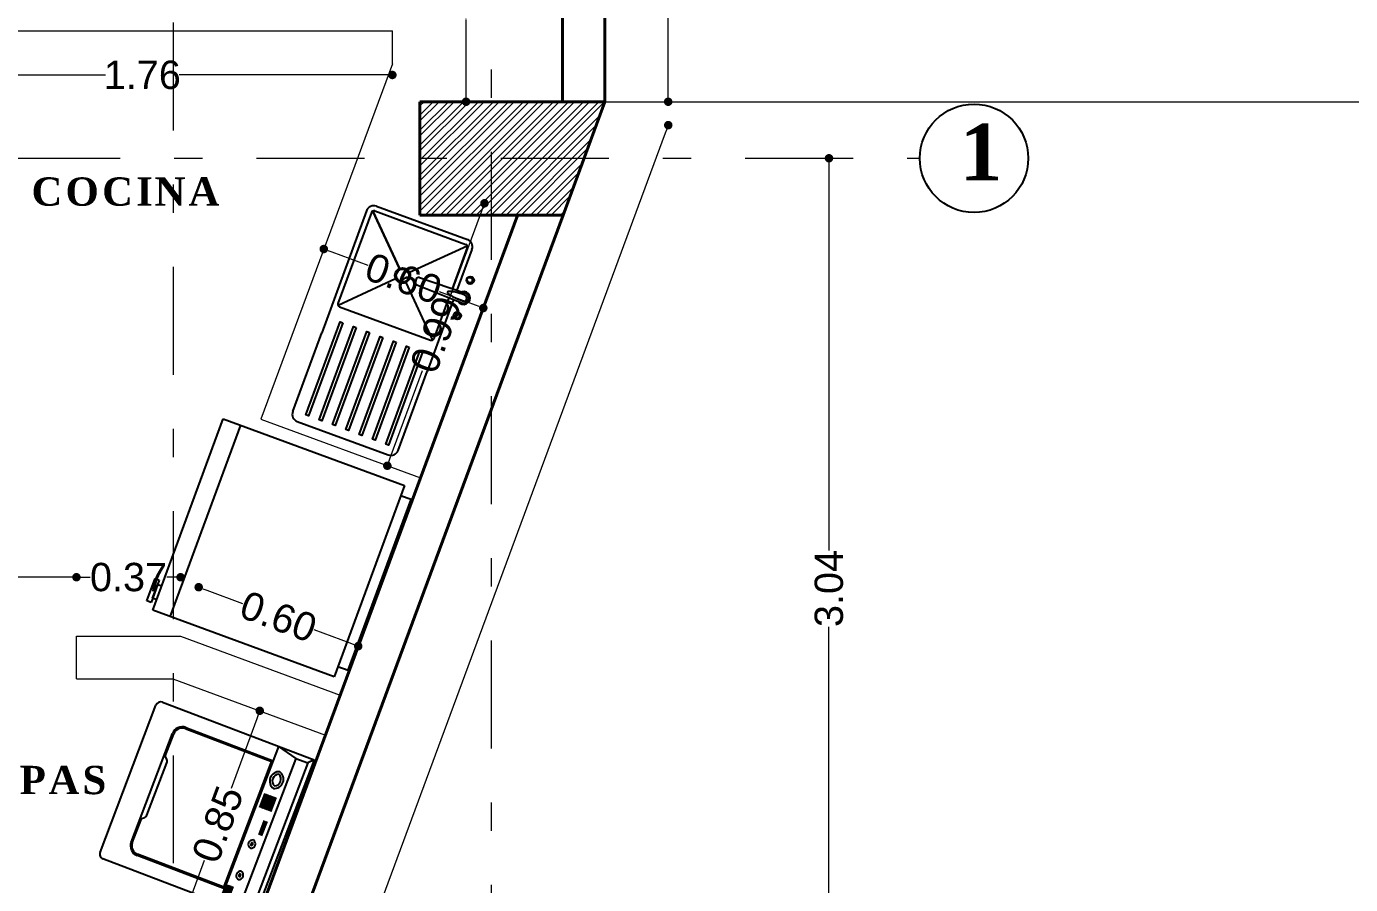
# Model space of a CAD drawing. Header units: inches. Extents: x 2908 to 3459, y -3172 to -55.
# Drawn here: x 3289.946 to 3294.617, y -184.244 to -181.216 of the extents above; entities that cross this region are included whole.
import ezdxf

# ---------------------------------------------------------------- set-up
doc = ezdxf.new("R2010")
doc.units = ezdxf.units.IN
doc.header["$MEASUREMENT"] = 0
doc.linetypes.add('ACAD_ISO03W100', pattern=[30, 12, -18])
doc.linetypes.add('DASHDOT', pattern=[25.4, 12.7, -6.35, 0, -6.35])
for name, color, linetype, lineweight in [('Capa2', 1, 'Continuous', 25), ('COTA', 1, 'Continuous', 9), ('E-EJES', 1, 'DASHDOT', 5), ('Estructura', 1, 'Continuous', 40), ('linea de linderos', 3, 'Continuous', 30), ('LINEAS DE PROYECCIÒN', 74, 'ACAD_ISO03W100', 18), ('muebles madera', 44, 'Continuous', 18), ('muros 2', 5, 'Continuous', 40), ('muros bajitos', 4, 'Continuous', 15)]:
    doc.layers.add(name, color=color, linetype=linetype, lineweight=lineweight)
doc.layers.add('MUE', color=124, linetype='Continuous')
doc.layers.add('TEXTO', color=4, linetype='Continuous')
doc.styles.add('Arial new', font='arial.ttf')
doc.styles.add('CONSTRUCTORA', font='times.ttf', dxfattribs={"height": 0.3})
doc.dimstyles.new('GUS', dxfattribs={"dimtxt": 0.1, "dimasz": 0.03, "dimexe": 0.05, "dimexo": 0.05, "dimgap": 0.005, "dimtad": 0, "dimzin": 1, "dimdsep": 46, "dimtxsty": 'Arial new', "dimblk": 'DOT', "dimcen": 0.01, "dimse1": 1, "dimse2": 1, "dimclrd": 1, "dimclre": 252, "dimclrt": 1, "dimaunit": 1, "dimadec": 0, "dimazin": 2, "dimtfac": 1, "dimtmove": 0, "dimatfit": 2, "dimldrblk": 'ARCHTICK', "dimfxl": 1, "dimlwd": -1, "dimlwe": -1, "dimarcsym": 1})

# ---------------------------------------------------------------- blocks, each defined once
blk = doc.blocks.new('_Dot')
at = {"color": 0, "linetype": 'ByBlock', "lineweight": -2}
blk.add_line((-0.5, 0), (-1, 0), dxfattribs=at)
at = {"color": 0, "linetype": 'ByBlock', "const_width": 0.5}
blk.add_lwpolyline([(-0.25, 0, 1), (0.25, 0, 1)], format="xyb", close=True, dxfattribs=at)
blk = doc.blocks.new('*D4522')
at = {"layer": 'COTA', "color": 1, "linetype": 'Continuous', "transparency": 16777216}
for p, q in [((3292.1998, -181.5927), (3291.0525, -184.6955)), ((3289.8111, -188.0525), (3290.9585, -184.9497))]:
    blk.add_line(p, q, dxfattribs=at)
at = {"layer": 'Defpoints', "color": 0, "transparency": 16777216}
for p in [(3291.9869, -181.482), (3292.2102, -181.5646), (3289.5774, -187.998)]:
    blk.add_point(p, dxfattribs=at)
at = {"layer": 'COTA', "color": 1, "transparency": 16777216, "xscale": 0.03, "yscale": 0.03, "zscale": 0.03}
for p, rotation in [((3292.2102, -181.5646), 69.70662671698605), ((3289.8007, -188.0806), 249.7066267169861)]:
    blk.add_blockref('_Dot', p, dxfattribs=dict(at, rotation=rotation))
at = {"layer": 'COTA', "color": 1, "transparency": 16777216, "insert": (3291.0055, -184.8226), "char_height": 0.1, "attachment_point": 5, "rotation": 69.7066, "style": 'Arial new'}
blk.add_mtext('6.95', dxfattribs=at)
blk = doc.blocks.new('_ArchTick')
at = {"color": 0, "linetype": 'ByBlock', "const_width": 0.15}
blk.add_lwpolyline([(-0.5, -0.5), (0.5, 0.5)], dxfattribs=at)
blk = doc.blocks.new('LAVADO01')
at = {"layer": 'MUE'}
for p, q in [((0.0099, 0.5976), (0.6013, 0.5976)), ((0.0099, 0.5976), (0.0279, 0.5796)), ((0.0099, 0.0249), (0.0099, 0.5976)), ((0.0279, 0.5796), (0.5833, 0.5796)), ((0.0279, 0.5346), (0.0279, 0.5796)), ((0.6013, 0.5976), (0.5833, 0.5796)), ((0.5833, 0.5796), (0.5833, 0.5346)), ((0.6013, 0.5976), (0.6013, 0.0249)), ((0.0099, 0.4626), (0.0279, 0.5346)), ((0.0279, 0.5346), (0.5833, 0.5346)), ((0.2349, 0.519), (0.1815, 0.519)), ((0.2349, 0.5186), (0.1815, 0.5186)), ((0.2349, 0.5181), (0.1815, 0.5181)), ((0.3258, 0.519), (0.2724, 0.519)), ((0.3258, 0.5186), (0.2724, 0.5186)), ((0.3258, 0.5181), (0.2724, 0.5181)), ((0.6013, 0.4626), (0.5833, 0.5346)), ((0.2349, 0.5136), (0.1815, 0.5136)), ((0.2349, 0.5091), (0.1815, 0.5091)), ((0.2349, 0.5046), (0.1815, 0.5046)), ((0.2349, 0.5001), (0.1815, 0.5001)), ((0.2349, 0.4956), (0.1815, 0.4956)), ((0.2349, 0.4911), (0.1815, 0.4911)), ((0.2349, 0.4866), (0.1815, 0.4866)), ((0.2349, 0.4821), (0.1815, 0.4821)), ((0.2349, 0.4776), (0.1815, 0.4776)), ((0.3258, 0.5136), (0.2724, 0.5136)), ((0.3258, 0.5091), (0.2724, 0.5091)), ((0.5632, 0.4895), (0.5292, 0.4895)), ((0.5632, 0.4891), (0.5292, 0.4891)), ((0.5632, 0.4886), (0.5292, 0.4886)), ((0.5632, 0.4841), (0.5292, 0.4841)), ((0.5632, 0.4796), (0.5292, 0.4796)), ((0.5632, 0.4751), (0.5292, 0.4751)), ((0.5632, 0.4706), (0.5292, 0.4706)), ((0.0099, 0.4626), (0.6013, 0.4626)), ((0.0639, 0.1329), (0.0639, 0.4626)), ((0.0639, 0.4581), (0.5473, 0.4581)), ((0.0684, 0.1329), (0.0684, 0.4626)), ((0.5428, 0.4626), (0.5428, 0.1329)), ((0.5473, 0.4626), (0.5473, 0.1329)), ((0.1841, 0.1014), (0.0999, 0.1014)), ((0.5113, 0.0969), (0.0999, 0.0969)), ((0.1903, 0.1086), (0.1841, 0.1014)), ((0.4014, 0.1149), (0.204, 0.1149)), ((0.4154, 0.1082), (0.421, 0.1014)), ((0.5113, 0.1014), (0.421, 0.1014)), ((0.5833, 0.0069), (0.0279, 0.0069))]:
    blk.add_line(p, q, dxfattribs=at)
for centre, radius, start, end in [((0.1236, 0.4895), 0.0329, 16.038, 163.962), ((0.1236, 0.5077), 0.0329, 196.038, 343.962), ((0.1236, 0.4895), 0.0239, 22.365, 157.635), ((0.1236, 0.5077), 0.0239, 202.365, 337.635), ((0.3656, 0.4941), 0.0159, 12.3736, 167.6264), ((0.3656, 0.5009), 0.0159, 192.3736, 347.6264), ((0.3656, 0.4941), 0.00689, 29.6297, 150.3703), ((0.3656, 0.5009), 0.00689, 209.6297, 330.3703), ((0.4837, 0.4929), 0.0159, 12.3736, 167.6264), ((0.4837, 0.4997), 0.0159, 192.3736, 347.6264), ((0.4837, 0.4929), 0.00689, 29.6297, 150.3703), ((0.4837, 0.4997), 0.00689, 209.6297, 330.3703), ((0.0999, 0.1329), 0.036, 180, 270), ((0.0999, 0.1329), 0.0315, 180, 270), ((0.204, 0.0969), 0.018, 90, 139.4084), ((0.4014, 0.0969), 0.018, 39.1404, 90), ((0.5113, 0.1329), 0.0315, 270, 0), ((0.5113, 0.1329), 0.036, 270, 0), ((0.0279, 0.0249), 0.018, 180, 270), ((0.5833, 0.0249), 0.018, 270, 0)]:
    blk.add_arc(centre, radius, start, end, dxfattribs=at)
blk = doc.blocks.new('lavaplatos 2')
at = {"layer": 'MUE', "linetype": 'Continuous'}
for p, q in [((2179.3536, 1646.895), (2179.3536, 1646.5984)), ((2179.7226, 1646.922), (2179.3806, 1646.922)), ((2179.7496, 1646.895), (2179.7496, 1646.5984)), ((2179.3536, 1646.3276), (2179.3536, 1646.5984)), ((2179.7496, 1646.1394), (2179.7496, 1646.5984)), ((2179.3716, 1646.3272), (2179.3716, 1646.4814)), ((2179.5325, 1646.3295), (2179.3743, 1646.4878)), ((2179.7226, 1646.4904), (2179.3806, 1646.4904)), ((2179.5707, 1646.3295), (2179.729, 1646.4878)), ((2179.7316, 1646.1394), (2179.7316, 1646.4814)), ((2179.493, 1646.3241), (2179.3222, 1646.3284)), ((2179.493, 1646.2967), (2179.3222, 1646.2924)), ((2179.3536, 1646.1394), (2179.3536, 1646.2932)), ((2179.3716, 1646.1394), (2179.3716, 1646.2937)), ((2179.5325, 1646.2913), (2179.3743, 1646.1331)), ((2179.5018, 1646.3057), (2179.5018, 1646.3151)), ((2179.5707, 1646.2913), (2179.729, 1646.1331)), ((2179.729, 1646.1331), (2179.5707, 1646.2913)), ((2179.7226, 1646.1304), (2179.3806, 1646.1304)), ((2179.7226, 1646.1124), (2179.3806, 1646.1124))]:
    blk.add_line(p, q, dxfattribs=at)
for points in [[(2179.3921, 1646.5395), (2179.3921, 1646.8895), (2179.4021, 1646.8895), (2179.4021, 1646.5395)], [(2179.4421, 1646.5395), (2179.4421, 1646.8895), (2179.4521, 1646.8895), (2179.4521, 1646.5395)], [(2179.4921, 1646.5395), (2179.4921, 1646.8895), (2179.5021, 1646.8895), (2179.5021, 1646.5395)], [(2179.5421, 1646.5395), (2179.5421, 1646.8895), (2179.5521, 1646.8895), (2179.5521, 1646.5395)], [(2179.5921, 1646.5395), (2179.5921, 1646.8895), (2179.6021, 1646.8895), (2179.6021, 1646.5395)], [(2179.6421, 1646.5395), (2179.6421, 1646.8895), (2179.6521, 1646.8895), (2179.6521, 1646.5395)], [(2179.6921, 1646.5395), (2179.6921, 1646.8895), (2179.7021, 1646.8895), (2179.7021, 1646.5395)]]:
    blk.add_lwpolyline(points, close=True, dxfattribs=at)
for points in [[(2179.3218, 1646.3854, -0.066102), (2179.3268, 1646.3847, -0.078714), (2179.3307, 1646.383, -0.107168), (2179.3335, 1646.3801, -0.14233), (2179.3343, 1646.3772, -0.14233), (2179.3335, 1646.3743, -0.107168), (2179.3307, 1646.3714, -0.078714), (2179.3268, 1646.3697, -0.066102), (2179.3218, 1646.369, -0.066102)], [(2179.3218, 1646.2995, 0.018473), (2179.3471, 1646.3004, 0.025742), (2179.3651, 1646.3027, 0.057679), (2179.3811, 1646.3075, 0.299367), (2179.383, 1646.3104, 0.299367), (2179.3811, 1646.3133, 0.057679), (2179.3651, 1646.3182, 0.025742), (2179.3471, 1646.3204, 0.018473), (2179.3218, 1646.3214, 0.018473)], [(2179.3218, 1646.2354, 0.066102), (2179.3268, 1646.2361, 0.078714), (2179.3307, 1646.2378, 0.107168), (2179.3335, 1646.2407, 0.14233), (2179.3343, 1646.2436, 0.14233), (2179.3335, 1646.2466, 0.107168), (2179.3307, 1646.2494, 0.078714), (2179.3268, 1646.2512, 0.066102), (2179.3218, 1646.2518, 0.066102)]]:
    blk.add_lwpolyline(points, format="xyb", dxfattribs=at)
for centre, radius in [((2179.3218, 1646.3772), 0.0135), ((2179.5516, 1646.3104), 0.027), ((2179.5516, 1646.3104), 0.0225), ((2179.3218, 1646.2436), 0.0135)]:
    blk.add_circle(centre, radius, dxfattribs=at)
for centre, radius, start, end in [((2179.3806, 1646.895), 0.027, 90, 180), ((2179.7226, 1646.895), 0.027, 0, 90), ((2179.3806, 1646.4814), 0.009, 90, 180), ((2179.7226, 1646.4814), 0.009, 0, 90), ((2179.3218, 1646.3772), 0.00821, 90, 270), ((2179.3218, 1646.3104), 0.0225, 51.6962, 308.3038), ((2179.3218, 1646.3104), 0.018, 90, 270), ((2179.3218, 1646.3104), 0.0109, 90, 270), ((2179.4928, 1646.3151), 0.009, 0, 88.5661), ((2179.4928, 1646.3057), 0.009, 271.4339, 0), ((2179.3218, 1646.2436), 0.00821, 90, 270), ((2179.3806, 1646.1394), 0.027, 180, 270), ((2179.3806, 1646.1394), 0.009, 180, 270), ((2179.7226, 1646.1394), 0.009, 270, 0), ((2179.7226, 1646.1394), 0.027, 270, 0)]:
    blk.add_arc(centre, radius, start, end, dxfattribs=at)
blk = doc.blocks.new('nevera2')
at = {"color": 102}
for p, q in [((2153.7556, 1647.1352), (2154.4363, 1647.1352)), ((2153.7556, 1646.4152), (2153.7556, 1647.1352)), ((2154.3709, 1647.1352), (2154.3709, 1646.4152)), ((2154.4363, 1647.1352), (2154.4363, 1646.4152)), ((2153.7556, 1647.0959), (2153.7163, 1647.0959)), ((2153.7163, 1647.0959), (2153.7163, 1646.4545)), ((2154.4363, 1647.0959), (2154.452, 1647.0959)), ((2154.452, 1647.0277), (2154.452, 1647.1116)), ((2154.452, 1647.1116), (2154.4674, 1647.1116)), ((2154.452, 1647.0959), (2154.452, 1647.0436)), ((2154.4674, 1647.1116), (2154.4674, 1647.0277)), ((2154.452, 1647.0436), (2154.4363, 1647.0436)), ((2154.4674, 1647.0277), (2154.452, 1647.0277)), ((2153.7163, 1646.4545), (2153.7556, 1646.4545)), ((2154.4363, 1646.4152), (2153.7556, 1646.4152))]:
    blk.add_line(p, q, dxfattribs=at)
blk = doc.blocks.new('*D4615')
at = {"layer": 'COTA', "color": 1, "linetype": 'Continuous', "transparency": 16777216}
for p, q in [((3289.2525, -183.1599), (3289.5378, -183.1599)), ((3290.0925, -183.1599), (3289.8072, -183.1599))]:
    blk.add_line(p, q, dxfattribs=at)
at = {"layer": 'Defpoints', "color": 0, "transparency": 16777216}
for p in [(3290.1225, -183.1599), (3289.2225, -183.368), (3290.1225, -183.368)]:
    blk.add_point(p, dxfattribs=at)
at = {"layer": 'COTA', "color": 1, "transparency": 16777216, "xscale": 0.03, "yscale": 0.03, "zscale": 0.03, "rotation": 180}
blk.add_blockref('_Dot', (3289.2225, -183.1599), dxfattribs=at)
at = {"layer": 'COTA', "color": 1, "transparency": 16777216, "xscale": 0.03, "yscale": 0.03, "zscale": 0.03}
blk.add_blockref('_Dot', (3290.1225, -183.1599), dxfattribs=at)
at = {"layer": 'COTA', "color": 1, "transparency": 16777216, "insert": (3289.6725, -183.1599), "char_height": 0.1, "attachment_point": 5, "style": 'Arial new'}
blk.add_mtext('0.90', dxfattribs=at)
blk = doc.blocks.new('*D4619')
at = {"layer": 'COTA', "color": 1, "linetype": 'Continuous', "transparency": 16777216}
for p, q in [((3291.497, -180.6615), (3291.497, -180.9215)), ((3291.497, -181.452), (3291.497, -181.192))]:
    blk.add_line(p, q, dxfattribs=at)
at = {"layer": 'Defpoints', "color": 0, "transparency": 16777216}
for p in [(3291.497, -180.6315), (3291.8369, -180.6315), (3291.8369, -181.482)]:
    blk.add_point(p, dxfattribs=at)
at = {"layer": 'COTA', "color": 1, "transparency": 16777216, "xscale": 0.03, "yscale": 0.03, "zscale": 0.03}
for p, rotation in [((3291.497, -180.6315), 90), ((3291.497, -181.482), 270)]:
    blk.add_blockref('_Dot', p, dxfattribs=dict(at, rotation=rotation))
at = {"layer": 'COTA', "color": 1, "transparency": 16777216, "insert": (3291.497, -181.0567), "char_height": 0.1, "attachment_point": 5, "rotation": 90, "style": 'Arial new'}
blk.add_mtext('0.85', dxfattribs=at)
blk = doc.blocks.new('*D4620')
at = {"layer": 'COTA', "color": 1, "linetype": 'Continuous', "transparency": 16777216}
for p, q in [((3292.2099, -180.5115), (3292.2099, -180.8517)), ((3292.2099, -181.452), (3292.2099, -181.1117))]:
    blk.add_line(p, q, dxfattribs=at)
at = {"layer": 'Defpoints', "color": 0, "transparency": 16777216}
for p in [(3291.9869, -180.4815), (3292.2099, -180.4815), (3291.9869, -181.482)]:
    blk.add_point(p, dxfattribs=at)
at = {"layer": 'COTA', "color": 1, "transparency": 16777216, "xscale": 0.03, "yscale": 0.03, "zscale": 0.03}
for p, rotation in [((3292.2099, -180.4815), 90), ((3292.2099, -181.482), 270)]:
    blk.add_blockref('_Dot', p, dxfattribs=dict(at, rotation=rotation))
at = {"layer": 'COTA', "color": 1, "transparency": 16777216, "insert": (3292.2099, -180.9817), "char_height": 0.1, "attachment_point": 5, "rotation": 90, "style": 'Arial new'}
blk.add_mtext('1.00', dxfattribs=at)
blk = doc.blocks.new('*D4632')
at = {"layer": 'COTA', "color": 1, "linetype": 'Continuous', "transparency": 16777216}
for p, q in [((3291.0232, -182.0122), (3291.1501, -182.0591)), ((3291.5297, -182.1995), (3291.4028, -182.1526))]:
    blk.add_line(p, q, dxfattribs=at)
at = {"layer": 'Defpoints', "color": 0, "transparency": 16777216}
for p in [(3290.995, -182.0018), (3290.7732, -182.6016), (3291.336, -182.8097)]:
    blk.add_point(p, dxfattribs=at)
at = {"layer": 'COTA', "color": 1, "transparency": 16777216, "xscale": 0.03, "yscale": 0.03, "zscale": 0.03}
for p, rotation in [((3290.995, -182.0018), 159.7066267170211), ((3291.5578, -182.2099), 339.706626717021)]:
    blk.add_blockref('_Dot', p, dxfattribs=dict(at, rotation=rotation))
at = {"layer": 'COTA', "color": 1, "transparency": 16777216, "insert": (3291.2764, -182.1058), "char_height": 0.1, "attachment_point": 5, "rotation": 339.7066, "style": 'Arial new'}
blk.add_mtext('0.60', dxfattribs=at)
blk = doc.blocks.new('*D4634')
at = {"layer": 'COTA', "color": 1, "linetype": 'Continuous', "transparency": 16777216}
for p, q in [((3290.7587, -183.6594), (3290.6679, -183.905)), ((3290.4832, -184.4043), (3290.5741, -184.1587))]:
    blk.add_line(p, q, dxfattribs=at)
at = {"layer": 'Defpoints', "color": 0, "transparency": 16777216}
for p in [(3290.7691, -183.6312), (3291.0006, -183.7168), (3290.7043, -184.518)]:
    blk.add_point(p, dxfattribs=at)
at = {"layer": 'COTA', "color": 1, "transparency": 16777216, "xscale": 0.03, "yscale": 0.03, "zscale": 0.03}
for p, rotation in [((3290.7691, -183.6312), 69.70662671695159), ((3290.4728, -184.4324), 249.7066267169516)]:
    blk.add_blockref('_Dot', p, dxfattribs=dict(at, rotation=rotation))
at = {"layer": 'COTA', "color": 1, "transparency": 16777216, "insert": (3290.621, -184.0318), "char_height": 0.1, "attachment_point": 5, "rotation": 69.7066, "style": 'Arial new'}
blk.add_mtext('0.85', dxfattribs=at)
blk = doc.blocks.new('*D4692')
at = {"layer": 'COTA', "color": 1, "linetype": 'Continuous', "transparency": 16777216}
for p, q in [((3289.2525, -183.1599), (3289.5378, -183.1599)), ((3290.0925, -183.1599), (3289.8072, -183.1599))]:
    blk.add_line(p, q, dxfattribs=at)
at = {"layer": 'Defpoints', "color": 0, "transparency": 16777216}
for p in [(3290.1225, -183.1599), (3289.2225, -183.368), (3290.1225, -183.368)]:
    blk.add_point(p, dxfattribs=at)
at = {"layer": 'COTA', "color": 1, "transparency": 16777216, "xscale": 0.03, "yscale": 0.03, "zscale": 0.03, "rotation": 180}
blk.add_blockref('_Dot', (3289.2225, -183.1599), dxfattribs=at)
at = {"layer": 'COTA', "color": 1, "transparency": 16777216, "xscale": 0.03, "yscale": 0.03, "zscale": 0.03}
blk.add_blockref('_Dot', (3290.1225, -183.1599), dxfattribs=at)
at = {"layer": 'COTA', "color": 1, "transparency": 16777216, "insert": (3289.6725, -183.1599), "char_height": 0.1, "attachment_point": 5, "style": 'Arial new'}
blk.add_mtext('0.90', dxfattribs=at)
blk = doc.blocks.new('*D4693')
at = {"layer": 'COTA', "color": 1, "linetype": 'Continuous', "transparency": 16777216}
for p, q in [((3291.0232, -182.0122), (3291.1501, -182.0591)), ((3291.5297, -182.1995), (3291.4028, -182.1526))]:
    blk.add_line(p, q, dxfattribs=at)
at = {"layer": 'Defpoints', "color": 0, "transparency": 16777216}
for p in [(3290.995, -182.0018), (3290.7732, -182.6016), (3291.336, -182.8097)]:
    blk.add_point(p, dxfattribs=at)
at = {"layer": 'COTA', "color": 1, "transparency": 16777216, "xscale": 0.03, "yscale": 0.03, "zscale": 0.03}
for p, rotation in [((3290.995, -182.0018), 159.7066267170211), ((3291.5578, -182.2099), 339.706626717021)]:
    blk.add_blockref('_Dot', p, dxfattribs=dict(at, rotation=rotation))
at = {"layer": 'COTA', "color": 1, "transparency": 16777216, "insert": (3291.2764, -182.1058), "char_height": 0.1, "attachment_point": 5, "rotation": 339.7066, "style": 'Arial new'}
blk.add_mtext('0.60', dxfattribs=at)
blk = doc.blocks.new('*D4694')
at = {"layer": 'COTA', "color": 1, "linetype": 'Continuous', "transparency": 16777216}
for p, q in [((3290.7587, -183.6594), (3290.6679, -183.905)), ((3290.4832, -184.4043), (3290.5741, -184.1587))]:
    blk.add_line(p, q, dxfattribs=at)
at = {"layer": 'Defpoints', "color": 0, "transparency": 16777216}
for p in [(3290.7691, -183.6312), (3291.0006, -183.7168), (3290.7043, -184.518)]:
    blk.add_point(p, dxfattribs=at)
at = {"layer": 'COTA', "color": 1, "transparency": 16777216, "xscale": 0.03, "yscale": 0.03, "zscale": 0.03}
for p, rotation in [((3290.7691, -183.6312), 69.70662671695159), ((3290.4728, -184.4324), 249.7066267169516)]:
    blk.add_blockref('_Dot', p, dxfattribs=dict(at, rotation=rotation))
at = {"layer": 'COTA', "color": 1, "transparency": 16777216, "insert": (3290.621, -184.0318), "char_height": 0.1, "attachment_point": 5, "rotation": 69.7066, "style": 'Arial new'}
blk.add_mtext('0.85', dxfattribs=at)
blk = doc.blocks.new('*D4687')
at = {"layer": 'COTA', "color": 1, "linetype": 'Continuous', "transparency": 16777216}
for p, q in [((3290.1525, -183.1599), (3290.1713, -183.1599)), ((3290.4598, -183.1599), (3290.441, -183.1599))]:
    blk.add_line(p, q, dxfattribs=at)
at = {"layer": 'Defpoints', "color": 0, "transparency": 16777216}
for p in [(3290.4898, -183.1599), (3290.1225, -183.368), (3290.4898, -183.368)]:
    blk.add_point(p, dxfattribs=at)
at = {"layer": 'COTA', "color": 1, "transparency": 16777216, "xscale": 0.03, "yscale": 0.03, "zscale": 0.03, "rotation": 180}
blk.add_blockref('_Dot', (3290.1225, -183.1599), dxfattribs=at)
at = {"layer": 'COTA', "color": 1, "transparency": 16777216, "xscale": 0.03, "yscale": 0.03, "zscale": 0.03}
blk.add_blockref('_Dot', (3290.4898, -183.1599), dxfattribs=at)
at = {"layer": 'COTA', "color": 1, "transparency": 16777216, "insert": (3290.3062, -183.1599), "char_height": 0.1, "attachment_point": 5, "style": 'Arial new'}
blk.add_mtext('0.37', dxfattribs=at)
blk = doc.blocks.new('*D4688')
at = {"layer": 'COTA', "color": 1, "linetype": 'Continuous', "transparency": 16777216}
for p, q in [((3290.5819, -183.2055), (3290.7088, -183.2524)), ((3291.0884, -183.3928), (3290.9615, -183.3458))]:
    blk.add_line(p, q, dxfattribs=at)
at = {"layer": 'Defpoints', "color": 0, "transparency": 16777216}
for p in [(3290.5538, -183.1951), (3290.4898, -183.368), (3291.0526, -183.5761)]:
    blk.add_point(p, dxfattribs=at)
at = {"layer": 'COTA', "color": 1, "transparency": 16777216, "xscale": 0.03, "yscale": 0.03, "zscale": 0.03}
for p, rotation in [((3290.5538, -183.1951), 159.7066267170058), ((3291.1165, -183.4032), 339.7066267170058)]:
    blk.add_blockref('_Dot', p, dxfattribs=dict(at, rotation=rotation))
at = {"layer": 'COTA', "color": 1, "transparency": 16777216, "insert": (3290.8352, -183.2991), "char_height": 0.1, "attachment_point": 5, "rotation": 339.7066, "style": 'Arial new'}
blk.add_mtext('0.60', dxfattribs=at)
blk = doc.blocks.new('*D4689')
at = {"layer": 'COTA', "color": 1, "linetype": 'Continuous', "transparency": 16777216}
for p, q in [((3291.5513, -181.8685), (3291.4373, -182.1769)), ((3291.2296, -182.7384), (3291.3436, -182.4301))]:
    blk.add_line(p, q, dxfattribs=at)
at = {"layer": 'Defpoints', "color": 0, "transparency": 16777216}
for p in [(3291.5617, -181.8404), (3291.6785, -181.8836), (3291.336, -182.8097)]:
    blk.add_point(p, dxfattribs=at)
at = {"layer": 'COTA', "color": 1, "transparency": 16777216, "xscale": 0.03, "yscale": 0.03, "zscale": 0.03}
for p, rotation in [((3291.5617, -181.8404), 69.70662671701692), ((3291.2192, -182.7665), 249.7066267170169)]:
    blk.add_blockref('_Dot', p, dxfattribs=dict(at, rotation=rotation))
at = {"layer": 'COTA', "color": 1, "transparency": 16777216, "insert": (3291.3904, -182.3035), "char_height": 0.1, "attachment_point": 5, "rotation": 69.7066, "style": 'Arial new'}
blk.add_mtext('0.99', dxfattribs=at)
blk = doc.blocks.new('*D4690')
at = {"layer": 'COTA', "color": 1, "linetype": 'Continuous', "transparency": 16777216}
for p, q in [((3289.5028, -181.3876), (3290.2247, -181.3876)), ((3291.2069, -181.3876), (3290.485, -181.3876))]:
    blk.add_line(p, q, dxfattribs=at)
at = {"layer": 'Defpoints', "color": 0, "transparency": 16777216}
for p in [(3289.4728, -181.2315), (3291.2369, -181.2315), (3291.2369, -181.3876)]:
    blk.add_point(p, dxfattribs=at)
at = {"layer": 'COTA', "color": 1, "transparency": 16777216, "xscale": 0.03, "yscale": 0.03, "zscale": 0.03, "rotation": 180}
blk.add_blockref('_Dot', (3289.4728, -181.3876), dxfattribs=at)
at = {"layer": 'COTA', "color": 1, "transparency": 16777216, "xscale": 0.03, "yscale": 0.03, "zscale": 0.03}
blk.add_blockref('_Dot', (3291.2369, -181.3876), dxfattribs=at)
at = {"layer": 'COTA', "color": 1, "transparency": 16777216, "insert": (3290.3548, -181.3876), "char_height": 0.1, "attachment_point": 5, "style": 'Arial new'}
blk.add_mtext('1.76', dxfattribs=at)
blk = doc.blocks.new('*D4860')
at = {"layer": 'COTA', "color": 1, "linetype": 'Continuous', "transparency": 16777216}
for p, q in [((3292.7772, -181.7115), (3292.7772, -183.0651)), ((3292.7772, -184.688), (3292.7772, -183.3344))]:
    blk.add_line(p, q, dxfattribs=at)
at = {"layer": 'Defpoints', "color": 0, "transparency": 16777216}
for p in [(3293.0976, -181.6815), (3292.7772, -184.718), (3293.0975, -184.718)]:
    blk.add_point(p, dxfattribs=at)
at = {"layer": 'COTA', "color": 1, "transparency": 16777216, "xscale": 0.03, "yscale": 0.03, "zscale": 0.03}
for p, rotation in [((3292.7772, -181.6815), 90), ((3292.7772, -184.718), 270)]:
    blk.add_blockref('_Dot', p, dxfattribs=dict(at, rotation=rotation))
at = {"layer": 'COTA', "color": 1, "transparency": 16777216, "insert": (3292.7772, -183.1997), "char_height": 0.1, "attachment_point": 5, "rotation": 90, "style": 'Arial new'}
blk.add_mtext('3.04', dxfattribs=at)
blk = doc.blocks.new('estructura 4')
at = {"layer": 'muros bajitos'}
h = blk.add_hatch(dxfattribs=at)
h.set_pattern_fill('ANSI31', color=256, scale=0.3, style=0)
h.set_pattern_definition([(45, (103.469473, -65.881936), (-0.0265165043, 0.0265165043), [])])
h.paths.add_polyline_path([(3394.3337, -205.9572), (3393.6809, -205.9572), (3393.6809, -206.3572), (3394.1858, -206.3572)])
at = {"layer": 'Estructura'}
for p, q in [((3393.6809, -206.3572), (3393.6809, -205.9572)), ((3393.6809, -206.3572), (3393.6809, -205.9572)), ((3394.3337, -205.9572), (3393.6809, -205.9572)), ((3394.3337, -205.9572), (3394.1858, -206.3572)), ((3394.3337, -205.9572), (3394.1858, -206.3572)), ((3393.6809, -206.1072), (3393.6809, -206.1072)), ((3394.1858, -206.3572), (3393.6809, -206.3572)), ((3394.1858, -206.3572), (3393.6809, -206.3572))]:
    blk.add_line(p, q, dxfattribs=at)

msp = doc.modelspace()

# ---------------------------------------------------------------- hatches: boundary and pattern name
at = {"layer": 'COTA'}
h = msp.add_hatch(dxfattribs=at)
h.set_pattern_fill('ANSI31', color=256, scale=0.3, style=0)
h.set_pattern_definition([(45, (1.122667, -41.406674), (-0.0265165043, 0.0265165043), [])])
h.paths.add_polyline_path([(3291.9869, -181.482), (3291.3341, -181.482), (3291.3341, -181.882), (3291.839, -181.882)])

# ---------------------------------------------------------------- linework, layer by layer
at = {"layer": 'Capa2'}
msp.add_circle((3293.2888, -181.6815), 0.1912, dxfattribs=at)
at = {"layer": 'E-EJES', "ltscale": 0.03}
for p, q in [((3290.4639, -179.4785), (3290.4639, -189.7982)), ((3291.5865, -189.7982), (3291.5865, -179.4785)), ((3277.8279, -181.6815), (3293.0976, -181.6815))]:
    msp.add_line(p, q, dxfattribs=at)
at = {"layer": 'Estructura'}
for p, q in [((3291.3341, -181.882), (3291.3341, -181.482)), ((3291.3341, -181.882), (3291.3341, -181.482)), ((3291.9869, -181.482), (3291.3341, -181.482)), ((3291.9869, -181.482), (3291.839, -181.882)), ((3291.9869, -181.482), (3291.839, -181.882)), ((3291.839, -181.882), (3291.3341, -181.882)), ((3291.839, -181.882), (3291.3341, -181.882))]:
    msp.add_line(p, q, dxfattribs=at)
at = {"layer": 'LINEAS DE PROYECCIÒN', "ltscale": 0.003}
for p, q in [((3291.3335, -181.482), (3291.3341, -181.482)), ((3291.3341, -181.632), (3291.3341, -181.632))]:
    msp.add_line(p, q, dxfattribs=at)
at = {"layer": 'muebles madera'}
for p, q in [((3289.4728, -181.2315), (3291.2369, -181.2315)), ((3291.2369, -181.3478), (3291.2369, -181.2315)), ((3291.2369, -181.3478), (3290.7732, -182.6016)), ((3290.7732, -182.6016), (3291.336, -182.8097))]:
    msp.add_line(p, q, dxfattribs=at)
at = {"layer": 'muros 2'}
for p, q in [((3291.9869, -181.482), (3291.9869, -180.4815)), ((3291.8369, -181.482), (3291.8369, -180.6315)), ((3291.6785, -181.8836), (3290.7043, -184.518)), ((3291.839, -181.882), (3290.8642, -184.518)), ((3291.839, -181.882), (3290.8642, -184.518))]:
    msp.add_line(p, q, dxfattribs=at)
at = {"layer": 'muros bajitos'}
for p, q in [((3291.9869, -181.482), (3299.3856, -181.482)), ((3290.1225, -183.368), (3290.4898, -183.368)), ((3290.1225, -183.518), (3290.1225, -183.368)), ((3290.4898, -183.368), (3291.0526, -183.5761)), ((3290.1225, -183.518), (3290.463, -183.518)), ((3290.463, -183.518), (3291.0006, -183.7168))]:
    msp.add_line(p, q, dxfattribs=at)

# ---------------------------------------------------------------- block references
at = {"rotation": 159.8173790749736}
msp.add_blockref('lavaplatos 2', (5904.9945, 611.1532), dxfattribs=at)
at = {"color": 102, "rotation": 159.8173790749736}
msp.add_blockref('nevera2', (5880.8251, 619.4111), dxfattribs=at)
at = {"layer": 'linea de linderos'}
msp.add_blockref('estructura 4', (-102.3468, 24.4753), dxfattribs=at)
at = {"layer": 'MUE', "rotation": 249.1800312633136}
msp.add_blockref('LAVADO01', (3290.4065, -183.5831), dxfattribs=at)

# ---------------------------------------------------------------- texts
at = {"layer": 'TEXTO', "insert": (3293.238, -181.5596), "char_height": 0.2, "width": 4.725521, "attachment_point": 1, "rotation": 359.9982, "style": 'CONSTRUCTORA'}
msp.add_mtext('{\\fTimes New Roman|b1|i0|c0|p18;\\T1.1;1}', dxfattribs=at)
at = {"layer": 'TEXTO', "char_height": 0.1, "width": 2.362761, "attachment_point": 1, "style": 'CONSTRUCTORA'}
for s, insert in [('{\\fTimes New Roman|b1|i0|c0|p18;\\T1.1;COCINA}', (3289.964, -181.7489)), ('{\\fTimes New Roman|b1|i0|c0|p18;\\T1.1;ROPAS}', (3289.6731, -183.8254))]:
    msp.add_mtext(s, dxfattribs=dict(at, insert=insert))

# ---------------------------------------------------------------- dimensions: what is measured, and where the dimension line sits
at = {"layer": 'COTA'}
for p1, p2, distance, picture, middle in [((3291.9869, -181.482), (3291.9869, -180.4815), -0.223, '*D4620', (3292.2099, -180.9817)), ((3291.8369, -181.482), (3291.8369, -180.6315), 0.3399, '*D4619', (3291.497, -181.0567)), ((3289.5774, -187.998), (3291.9869, -181.482), -0.2381, '*D4522', (3291.0055, -184.8226)), ((3291.336, -182.8097), (3291.6785, -181.8836), 0.1245, '*D4689', (3291.3904, -182.3035)), ((3291.336, -182.8097), (3290.7732, -182.6016), -0.6395, '*D4632', (3291.2764, -182.1058)), ((3291.336, -182.8097), (3290.7732, -182.6016), -0.6395, '*D4693', (3291.2764, -182.1058)), ((3291.0526, -183.5761), (3290.4898, -183.368), -0.1844, '*D4688', (3290.8352, -183.2991)), ((3290.7043, -184.518), (3291.0006, -183.7168), 0.2468, '*D4634', (3290.621, -184.0318)), ((3290.7043, -184.518), (3291.0006, -183.7168), 0.2468, '*D4694', (3290.621, -184.0318))]:
    dim = msp.add_aligned_dim(p1=p1, p2=p2, distance=distance, dimstyle='GUS', dxfattribs=at)
    dim.commit()
    dim.dimension.update_dxf_attribs({"geometry": picture, "text_midpoint": middle})
for base, p1, p2, picture, middle in [((3291.2369, -181.3876), (3289.4728, -181.2315), (3291.2369, -181.2315), '*D4690', (3290.3548, -181.3876)), ((3290.1225, -183.1599), (3289.2225, -183.368), (3290.1225, -183.368), '*D4615', (3289.6725, -183.1599)), ((3290.1225, -183.1599), (3289.2225, -183.368), (3290.1225, -183.368), '*D4692', (3289.6725, -183.1599)), ((3290.4898, -183.1599), (3290.1225, -183.368), (3290.4898, -183.368), '*D4687', (3290.3062, -183.1599))]:
    dim = msp.add_linear_dim(base=base, p1=p1, p2=p2, dimstyle='GUS', dxfattribs=at)
    dim.commit()
    dim.dimension.update_dxf_attribs({"geometry": picture, "text_midpoint": middle})
dim = msp.add_linear_dim(base=(3292.7772, -184.718), p1=(3293.0976, -181.6815), p2=(3293.0975, -184.718), angle=90, dimstyle='GUS', dxfattribs=at)
dim.commit()
dim.dimension.update_dxf_attribs({"geometry": '*D4860', "text_midpoint": (3292.7772, -183.1997)})

doc.saveas('drawing.dxf')
